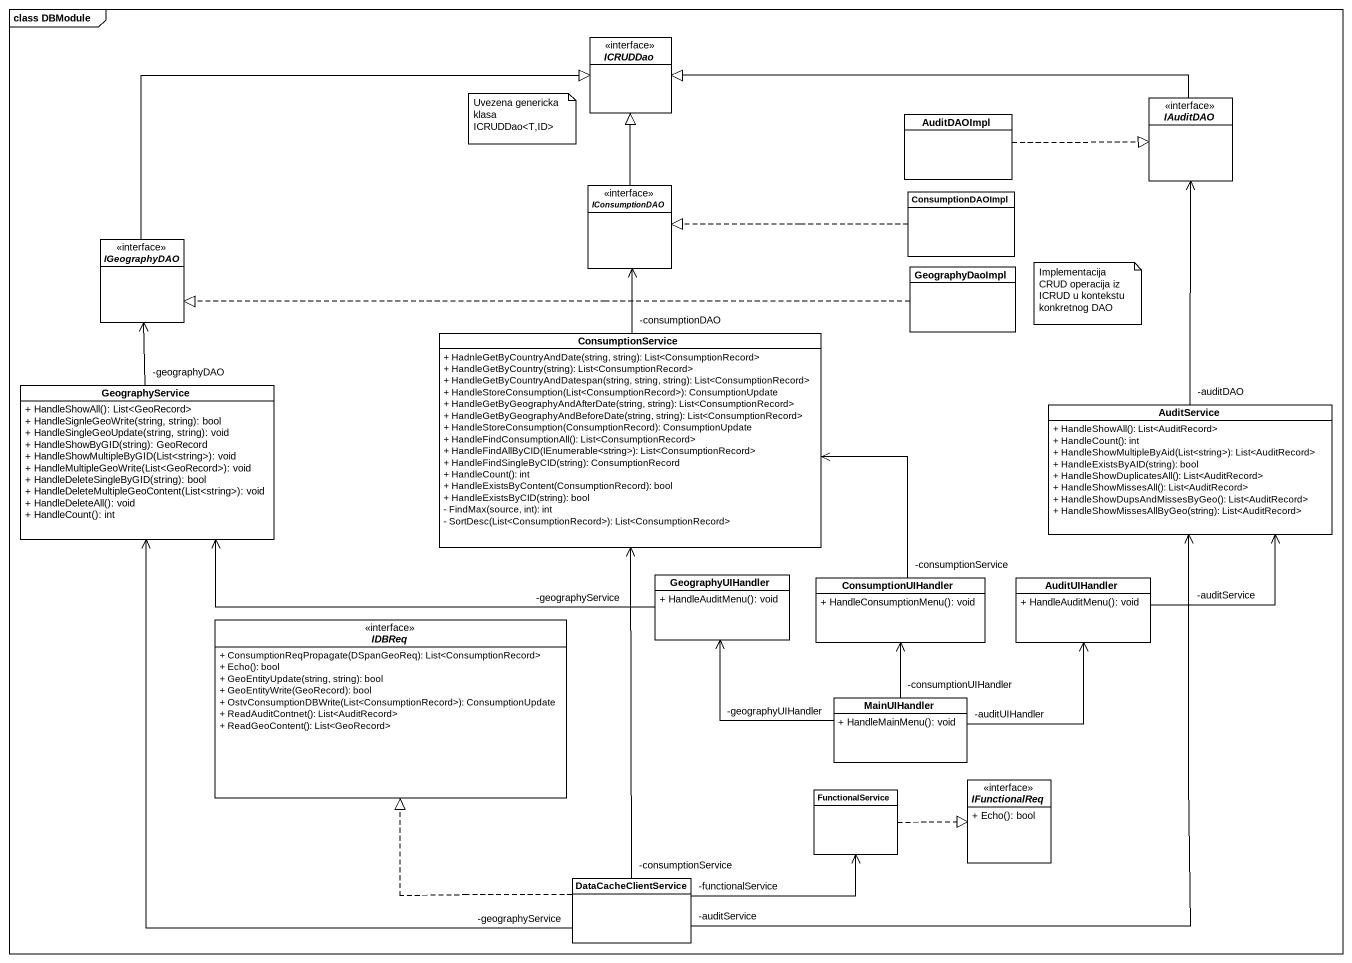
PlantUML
@startuml
mainframe class DBModule
hide circle
hide empty members
skinparam classAttributeIconSize 0
interface ICRUDDao
interface IAuditDAO
class AuditDAOImpl
interface IConsumptionDAO
class ConsumptionDAOImpl
interface IGeographyDAO
class GeographyDaoImpl
class ConsumptionService {
  + HadnleGetByCountryAndDate(string, string): List<ConsumptionRecord>
  + HandleGetByCountry(string): List<ConsumptionRecord>
  + HandleGetByCountryAndDatespan(string, string, string): List<ConsumptionRecord>
  + HandleStoreConsumption(List<ConsumptionRecord>): ConsumptionUpdate
  + HandleGetByGeographyAndAfterDate(string, string): List<ConsumptionRecord>
  + HandleGetByGeographyAndBeforeDate(string, string): List<ConsumptionRecord>
  + HandleStoreConsumption(ConsumptionRecord): ConsumptionUpdate
  + HandleFindConsumptionAll(): List<ConsumptionRecord>
  + HandleFindAllByCID(IEnumerable<string>): List<ConsumptionRecord>
  + HandleFindSingleByCID(string): ConsumptionRecord
  + HandleCount(): int
  + HandleExistsByContent(ConsumptionRecord): bool
  + HandleExistsByCID(string): bool
  - FindMax(source, int): int
  - SortDesc(List<ConsumptionRecord>): List<ConsumptionRecord>
}
class GeographyService {
  + HandleShowAll(): List<GeoRecord>
  + HandleSignleGeoWrite(string, string): bool
  + HandleSingleGeoUpdate(string, string): void
  + HandleShowByGID(string): GeoRecord
  + HandleShowMultipleByGID(List<string>): void
  + HandleMultipleGeoWrite(List<GeoRecord>): void
  + HandleDeleteSingleByGID(string): bool
  + HandleDeleteMultipleGeoContent(List<string>): void
  + HandleDeleteAll(): void
  + HandleCount(): int
}
class AuditService {
  + HandleShowAll(): List<AuditRecord>
  + HandleCount(): int
  + HandleShowMultipleByAid(List<string>): List<AuditRecord>
  + HandleExistsByAID(string): bool
  + HandleShowDuplicatesAll(): List<AuditRecord>
  + HandleShowMissesAll(): List<AuditRecord>
  + HandleShowDupsAndMissesByGeo(): List<AuditRecord>
  + HandleShowMissesAllByGeo(string): List<AuditRecord>
}
class GeographyUIHandler {
  + HandleAuditMenu(): void
}
class ConsumptionUIHandler {
  + HandleConsumptionMenu(): void
}
class AuditUIHandler {
  + HandleAuditMenu(): void
}
interface IDBReq {
  + ConsumptionReqPropagate(DSpanGeoReq): List<ConsumptionRecord>
  + Echo(): bool
  + GeoEntityUpdate(string, string): bool
  + GeoEntityWrite(GeoRecord): bool
  + OstvConsumptionDBWrite(List<ConsumptionRecord>): ConsumptionUpdate
  + ReadAuditContnet(): List<AuditRecord>
  + ReadGeoContent(): List<GeoRecord>
}
class MainUIHandler {
  + HandleMainMenu(): void
}
interface IFunctionalReq {
  + Echo(): bool
}
class FunctionalService
class DataCacheClientService
IAuditDAO -left-|> ICRUDDao
AuditDAOImpl .right.|> IAuditDAO
IConsumptionDAO -up-|> ICRUDDao
ConsumptionDAOImpl .left.|> IConsumptionDAO
IGeographyDAO -right-|> ICRUDDao
GeographyDaoImpl .left.|> IGeographyDAO
ConsumptionService "-consumptionDAO" -up-> IConsumptionDAO
GeographyService "-geographyDAO" -up-> IGeographyDAO
AuditService "-auditDAO" -up-> IAuditDAO
GeographyUIHandler "-geographyService" -left-> GeographyService
ConsumptionUIHandler "-consumptionService" -up-> ConsumptionService
AuditUIHandler "-auditService" -up-> AuditService
MainUIHandler "-geographyUIHandler" -up-> GeographyUIHandler
MainUIHandler "-consumptionUIHandler" -up-> ConsumptionUIHandler
MainUIHandler "-auditUIHandler" -up-> AuditUIHandler
FunctionalService .right.|> IFunctionalReq
DataCacheClientService "-consumptionService" -up-> ConsumptionService
DataCacheClientService "-geographyService" -up-> GeographyService
DataCacheClientService "-auditService" -up-> AuditService
DataCacheClientService .up.|> IDBReq
DataCacheClientService "-functionalService" -right-> FunctionalService
note as N1
  Uvezena genericka klasa ICRUDDao<T,ID>
end note
note as N2
  Implementacija CRUD operacija iz ICRUD u kontekstu konkretnog DAO
end note
@enduml
